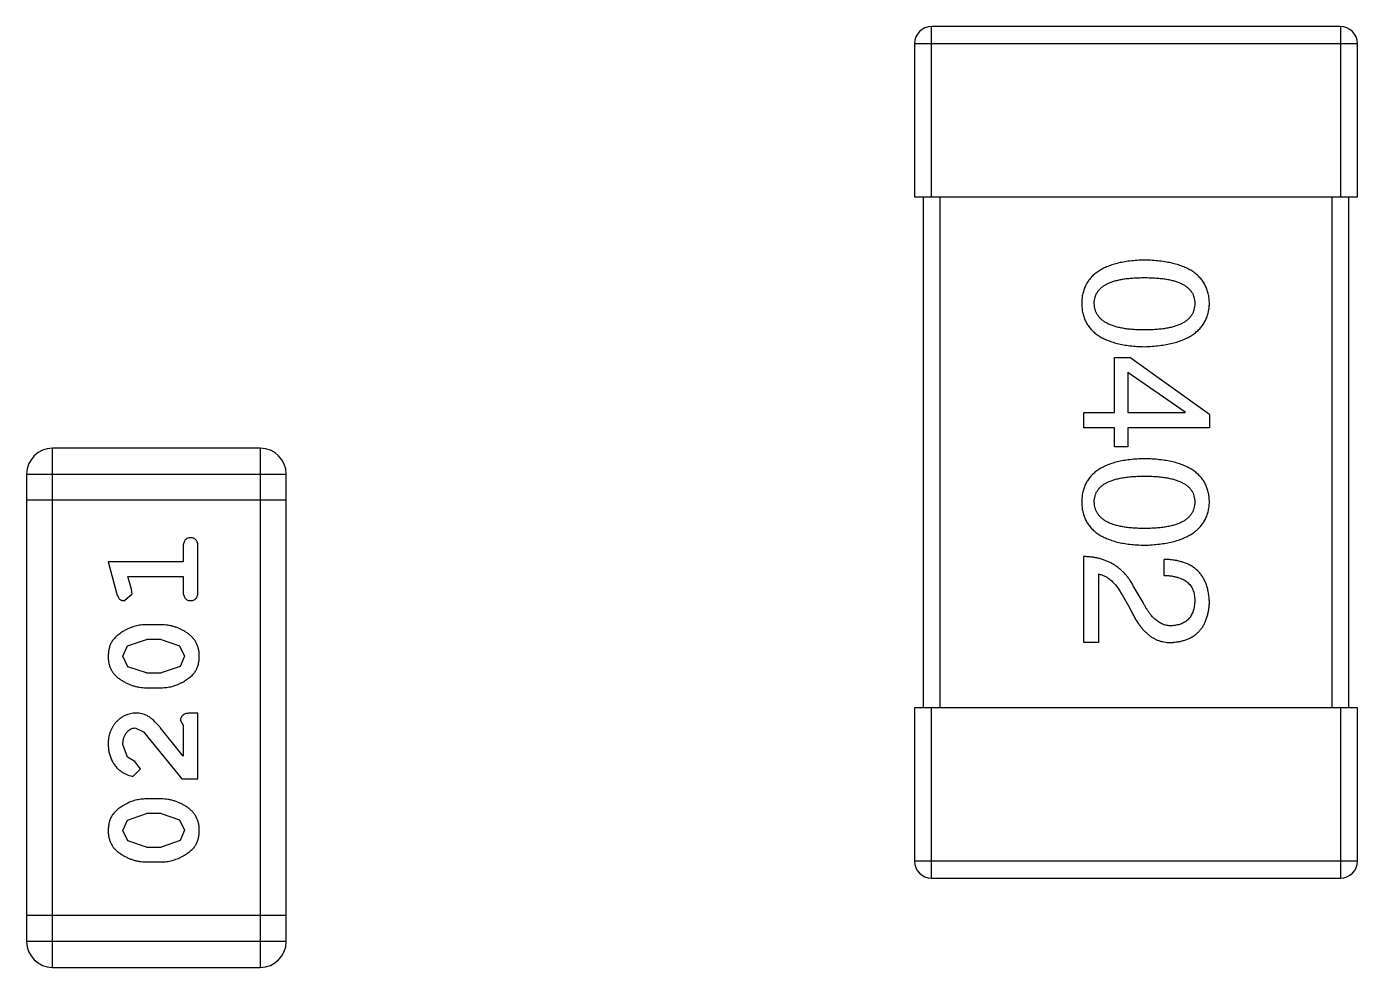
# Model space of a CAD drawing. Header units: inches. Extents: x 4.1 to 94, y -51.8 to -2.2.
# Drawn here: x 67.352 to 68.914, y -25.52 to -24.415 of the extents above; entities that cross this region are included whole.
import ezdxf

# ---------------------------------------------------------------- set-up
doc = ezdxf.new("R2010")
doc.units = ezdxf.units.IN
doc.header["$LTSCALE"] = 1.21
doc.header["$MEASUREMENT"] = 0
doc.layers.get('0').update_dxf_attribs({"linetype": 'CONTINUOUS'})

msp = doc.modelspace()

# ---------------------------------------------------------------- linework, layer by layer
at = {"color": 7, "linetype": 'Continuous'}
for p, q in [((68.4142, -24.6151), (68.4142, -24.4151)), ((68.8942, -24.4151), (68.4142, -24.4151)), ((68.8942, -24.4151), (68.8942, -24.6151)), ((68.3942, -24.4351), (68.3942, -24.6151)), ((68.3942, -24.4351), (68.9142, -24.4351)), ((68.9142, -24.6151), (68.9142, -24.4351)), ((68.3942, -24.6151), (68.9142, -24.6151)), ((68.4042, -24.6151), (68.4042, -25.2151)), ((68.4242, -25.2151), (68.4242, -24.6151)), ((68.8842, -24.6151), (68.8842, -25.2151)), ((68.9042, -25.2151), (68.9042, -24.6151)), ((68.629, -24.8682), (68.629, -24.8035)), ((68.629, -24.8035), (68.647, -24.8035)), ((68.7405, -24.8707), (68.647, -24.8035)), ((68.6446, -24.8207), (68.6446, -24.8682)), ((68.6446, -24.8207), (68.7118, -24.8674)), ((68.5929, -24.8863), (68.5929, -24.8682)), ((68.5929, -24.8682), (68.629, -24.8682)), ((68.6446, -24.8682), (68.7118, -24.8682)), ((68.7118, -24.8682), (68.7118, -24.8674)), ((68.7405, -24.8707), (68.7405, -24.8863)), ((68.629, -24.8863), (68.5929, -24.8863)), ((68.629, -24.9084), (68.629, -24.8863)), ((68.6446, -24.8863), (68.6446, -24.9084)), ((68.7405, -24.8863), (68.6446, -24.8863)), ((67.3821, -25.5198), (67.3821, -24.9102)), ((67.626, -24.9102), (67.3821, -24.9102)), ((67.626, -24.9102), (67.626, -25.5198)), ((68.6446, -24.9084), (68.629, -24.9084)), ((67.3516, -24.9407), (67.3516, -25.4894)), ((67.3516, -24.9407), (67.6564, -24.9407)), ((67.6564, -25.4894), (67.6564, -24.9407)), ((67.6564, -24.9712), (67.3516, -24.9712)), ((67.5355, -25.0263), (67.5355, -25.0436)), ((67.5528, -25.0782), (67.5528, -25.0263)), ((67.4474, -25.0436), (67.4573, -25.0801)), ((67.5355, -25.0436), (67.4474, -25.0436)), ((68.5929, -25.1383), (68.5929, -25.0374)), ((68.6872, -25.0596), (68.6872, -25.0407)), ((67.4747, -25.0759), (67.4705, -25.0609)), ((67.4705, -25.0609), (67.5355, -25.0609)), ((67.5355, -25.0609), (67.5355, -25.0782)), ((68.6102, -25.0579), (68.6102, -25.1383)), ((67.4757, -25.0813), (67.4747, -25.0759)), ((68.6626, -25.0915), (68.6511, -25.0719)), ((67.4665, -25.0892), (67.4757, -25.0813)), ((68.638, -25.0825), (68.647, -25.0981)), ((67.5098, -25.1175), (67.492, -25.1175)), ((67.47, -25.1424), (67.4923, -25.1348)), ((67.5095, -25.1348), (67.4923, -25.1348)), ((67.5095, -25.1348), (67.5313, -25.1421)), ((68.6102, -25.1383), (68.5929, -25.1383)), ((67.4647, -25.1545), (67.47, -25.1424)), ((67.4705, -25.1669), (67.4647, -25.1545)), ((67.5313, -25.1421), (67.5371, -25.1544)), ((67.5371, -25.1544), (67.5318, -25.1665)), ((67.4923, -25.1741), (67.4705, -25.1669)), ((67.5318, -25.1665), (67.5095, -25.1741)), ((67.4923, -25.1741), (67.5095, -25.1741)), ((67.492, -25.1915), (67.5098, -25.1915)), ((68.3942, -25.2151), (68.3942, -25.3951)), ((68.9142, -25.2151), (68.3942, -25.2151)), ((68.4142, -25.4151), (68.4142, -25.2151)), ((68.8942, -25.2151), (68.8942, -25.4151)), ((68.9142, -25.3951), (68.9142, -25.2151)), ((67.5324, -25.23), (67.5355, -25.2355)), ((67.5528, -25.2213), (67.5449, -25.2213)), ((67.5528, -25.2984), (67.5528, -25.2213)), ((67.4792, -25.2386), (67.489, -25.2434)), ((67.489, -25.2434), (67.5339, -25.2984)), ((67.5355, -25.2717), (67.5085, -25.2381)), ((67.5355, -25.2355), (67.5355, -25.2717)), ((67.4701, -25.273), (67.4647, -25.2581)), ((67.4786, -25.278), (67.4701, -25.273)), ((67.4852, -25.2865), (67.4786, -25.278)), ((67.4767, -25.2953), (67.4852, -25.2865)), ((67.5339, -25.2984), (67.5528, -25.2984)), ((67.5098, -25.322), (67.492, -25.322)), ((67.47, -25.3469), (67.4923, -25.3393)), ((67.5095, -25.3393), (67.4923, -25.3393)), ((67.5095, -25.3393), (67.5313, -25.3466)), ((67.4647, -25.359), (67.47, -25.3469)), ((67.4705, -25.3714), (67.4647, -25.359)), ((67.5313, -25.3466), (67.5371, -25.3589)), ((67.5371, -25.3589), (67.5318, -25.371)), ((67.4923, -25.3787), (67.4705, -25.3714)), ((67.5318, -25.371), (67.5095, -25.3787)), ((67.4923, -25.3787), (67.5095, -25.3787)), ((67.492, -25.396), (67.5098, -25.396)), ((68.9142, -25.3951), (68.3942, -25.3951)), ((68.4142, -25.4151), (68.8942, -25.4151)), ((67.6564, -25.4589), (67.3516, -25.4589)), ((67.6564, -25.4894), (67.3516, -25.4894)), ((67.3821, -25.5198), (67.626, -25.5198))]:
    msp.add_line(p, q, dxfattribs=at)
for centre, radius, start, end in [((68.4142, -24.4351), 0.02, 90, 180), ((68.8942, -24.4351), 0.02, 0, 90), ((67.3821, -24.9407), 0.0305, 90, 180), ((67.626, -24.9407), 0.0305, 0, 90), ((68.4142, -25.3951), 0.02, 180, 270), ((68.8942, -25.3951), 0.02, 270, 0), ((67.3821, -25.4894), 0.0305, 180, 270), ((67.626, -25.4894), 0.0305, 270, 0)]:
    msp.add_arc(centre, radius, start, end, dxfattribs=at)
for points, knots in [([(68.6643, -24.6893), (68.6613, -24.6894), (68.6556, -24.6896), (68.6473, -24.6904), (68.6396, -24.6915), (68.6324, -24.693), (68.6258, -24.6949), (68.6198, -24.6971), (68.6143, -24.6997), (68.6094, -24.7028), (68.605, -24.7061), (68.6012, -24.7099), (68.5979, -24.714), (68.5953, -24.7185), (68.5932, -24.7234), (68.5917, -24.7287), (68.5907, -24.7343), (68.5906, -24.7382), (68.5905, -24.7402)], [0, 0, 0, 0, 0.087693, 0.170223, 0.247496, 0.319826, 0.387768, 0.451403, 0.511459, 0.568358, 0.622671, 0.675251, 0.726739, 0.778422, 0.830759, 0.884394, 0.940865, 1, 1, 1, 1]), ([(68.7405, -24.7402), (68.7404, -24.7382), (68.7402, -24.7343), (68.7393, -24.7287), (68.7376, -24.7234), (68.7355, -24.7185), (68.7328, -24.714), (68.7294, -24.7099), (68.7255, -24.7061), (68.721, -24.7027), (68.7159, -24.6997), (68.7102, -24.6971), (68.704, -24.6949), (68.6972, -24.693), (68.6898, -24.6915), (68.6818, -24.6904), (68.6732, -24.6896), (68.6673, -24.6894), (68.6643, -24.6893)], [0, 0, 0, 0, 0.057911, 0.113262, 0.165956, 0.217443, 0.268511, 0.319665, 0.372, 0.426129, 0.483365, 0.543779, 0.607756, 0.676562, 0.749704, 0.827713, 0.911177, 1, 1, 1, 1]), ([(68.6052, -24.7402), (68.6053, -24.7389), (68.6054, -24.7365), (68.6061, -24.7331), (68.6072, -24.7298), (68.6089, -24.7268), (68.611, -24.7241), (68.6135, -24.7216), (68.6166, -24.7193), (68.6201, -24.7173), (68.624, -24.7155), (68.6284, -24.714), (68.6333, -24.7127), (68.6386, -24.7116), (68.6443, -24.7108), (68.6506, -24.7103), (68.6573, -24.7099), (68.6619, -24.7099), (68.6643, -24.7098)], [0, 0, 0, 0, 0.049766, 0.097012, 0.143225, 0.188786, 0.235079, 0.282962, 0.333687, 0.387747, 0.445963, 0.508657, 0.576545, 0.649868, 0.72822, 0.812712, 0.903543, 1, 1, 1, 1]), ([(68.6643, -24.7098), (68.6666, -24.7099), (68.6712, -24.7099), (68.6779, -24.7103), (68.6842, -24.7108), (68.69, -24.7116), (68.6953, -24.7128), (68.7001, -24.714), (68.7045, -24.7155), (68.7085, -24.7173), (68.7119, -24.7193), (68.715, -24.7216), (68.7175, -24.7241), (68.7197, -24.7268), (68.7213, -24.7298), (68.7224, -24.7331), (68.7231, -24.7365), (68.7232, -24.7389), (68.7233, -24.7402)], [0, 0, 0, 0, 0.096452, 0.187278, 0.271765, 0.350519, 0.423437, 0.491321, 0.554011, 0.612224, 0.666281, 0.717003, 0.764884, 0.811423, 0.856783, 0.902993, 0.950236, 1, 1, 1, 1]), ([(68.5905, -24.7402), (68.5906, -24.7422), (68.5907, -24.746), (68.5917, -24.7517), (68.5932, -24.7569), (68.5953, -24.7618), (68.5979, -24.7663), (68.6012, -24.7705), (68.605, -24.7742), (68.6093, -24.7776), (68.6143, -24.7806), (68.6198, -24.7832), (68.6258, -24.7854), (68.6324, -24.7873), (68.6396, -24.7888), (68.6473, -24.7899), (68.6556, -24.7907), (68.6613, -24.7909), (68.6643, -24.791)], [0, 0, 0, 0, 0.059134, 0.115603, 0.169236, 0.221572, 0.273254, 0.32474, 0.377319, 0.431815, 0.488555, 0.548609, 0.612242, 0.680182, 0.75251, 0.829782, 0.91231, 1, 1, 1, 1]), ([(68.6643, -24.7713), (68.6619, -24.7713), (68.6573, -24.7712), (68.6507, -24.7709), (68.6446, -24.7703), (68.6389, -24.7694), (68.6336, -24.7684), (68.6288, -24.767), (68.6244, -24.7655), (68.6204, -24.7636), (68.617, -24.7616), (68.6139, -24.7592), (68.6113, -24.7567), (68.6092, -24.7538), (68.6075, -24.7508), (68.6062, -24.7475), (68.6055, -24.7439), (68.6053, -24.7414), (68.6052, -24.7402)], [0, 0, 0, 0, 0.094834, 0.184067, 0.267029, 0.344713, 0.417334, 0.484367, 0.546941, 0.604717, 0.65953, 0.710539, 0.759381, 0.806382, 0.853027, 0.900623, 0.949121, 1, 1, 1, 1]), ([(68.6643, -24.791), (68.6673, -24.7909), (68.6731, -24.7906), (68.6816, -24.7897), (68.6895, -24.7885), (68.6969, -24.787), (68.7036, -24.7851), (68.7099, -24.7828), (68.7155, -24.7802), (68.7206, -24.7772), (68.7251, -24.7738), (68.7291, -24.7701), (68.7324, -24.766), (68.7352, -24.7615), (68.7374, -24.7567), (68.7391, -24.7515), (68.7401, -24.746), (68.7404, -24.7421), (68.7405, -24.7402)], [0, 0, 0, 0, 0.088475, 0.171606, 0.249595, 0.322626, 0.391327, 0.455765, 0.516374, 0.573675, 0.628522, 0.681161, 0.732559, 0.783563, 0.83504, 0.887639, 0.942585, 1, 1, 1, 1]), ([(68.7233, -24.7402), (68.7232, -24.7414), (68.7231, -24.7439), (68.7224, -24.7474), (68.7213, -24.7508), (68.7197, -24.7539), (68.7175, -24.7567), (68.715, -24.7593), (68.7119, -24.7615), (68.7085, -24.7637), (68.7045, -24.7655), (68.7001, -24.767), (68.6953, -24.7684), (68.69, -24.7695), (68.6842, -24.7703), (68.6779, -24.7709), (68.6712, -24.7712), (68.6666, -24.7713), (68.6643, -24.7713)], [0, 0, 0, 0, 0.050604, 0.098688, 0.145699, 0.191791, 0.238625, 0.286717, 0.337546, 0.391814, 0.449755, 0.512106, 0.579685, 0.652048, 0.730262, 0.814146, 0.904281, 1, 1, 1, 1]), ([(68.6643, -24.9225), (68.6613, -24.9226), (68.6556, -24.9228), (68.6473, -24.9236), (68.6396, -24.9247), (68.6324, -24.9262), (68.6258, -24.928), (68.6198, -24.9303), (68.6143, -24.9329), (68.6094, -24.9359), (68.605, -24.9392), (68.6012, -24.943), (68.5979, -24.9472), (68.5953, -24.9517), (68.5932, -24.9566), (68.5917, -24.9618), (68.5907, -24.9674), (68.5906, -24.9713), (68.5905, -24.9733)], [0, 0, 0, 0, 0.087693, 0.170223, 0.247496, 0.319826, 0.387768, 0.451403, 0.511459, 0.568358, 0.622671, 0.675251, 0.726739, 0.778422, 0.830759, 0.884394, 0.940865, 1, 1, 1, 1]), ([(68.7405, -24.9733), (68.7404, -24.9713), (68.7402, -24.9674), (68.7393, -24.9618), (68.7376, -24.9566), (68.7355, -24.9517), (68.7328, -24.9471), (68.7294, -24.943), (68.7255, -24.9392), (68.721, -24.9359), (68.7159, -24.9329), (68.7102, -24.9303), (68.704, -24.928), (68.6972, -24.9262), (68.6898, -24.9247), (68.6818, -24.9236), (68.6732, -24.9228), (68.6673, -24.9226), (68.6643, -24.9225)], [0, 0, 0, 0, 0.057911, 0.113262, 0.165956, 0.217443, 0.268511, 0.319665, 0.372, 0.426129, 0.483365, 0.543779, 0.607756, 0.676562, 0.749704, 0.827713, 0.911177, 1, 1, 1, 1]), ([(68.6052, -24.9733), (68.6053, -24.9721), (68.6054, -24.9697), (68.6061, -24.9662), (68.6072, -24.963), (68.6089, -24.96), (68.611, -24.9572), (68.6135, -24.9547), (68.6166, -24.9525), (68.6201, -24.9505), (68.624, -24.9487), (68.6284, -24.9471), (68.6333, -24.9459), (68.6386, -24.9448), (68.6443, -24.944), (68.6506, -24.9434), (68.6573, -24.9431), (68.6619, -24.943), (68.6643, -24.943)], [0, 0, 0, 0, 0.049766, 0.097012, 0.143225, 0.188786, 0.235079, 0.282962, 0.333687, 0.387747, 0.445963, 0.508657, 0.576545, 0.649868, 0.72822, 0.812712, 0.903543, 1, 1, 1, 1]), ([(68.6643, -24.943), (68.6666, -24.943), (68.6712, -24.9431), (68.6779, -24.9434), (68.6842, -24.944), (68.69, -24.9448), (68.6953, -24.9459), (68.7001, -24.9471), (68.7045, -24.9487), (68.7085, -24.9505), (68.7119, -24.9525), (68.715, -24.9547), (68.7175, -24.9572), (68.7197, -24.96), (68.7213, -24.963), (68.7224, -24.9662), (68.7231, -24.9697), (68.7232, -24.9721), (68.7233, -24.9733)], [0, 0, 0, 0, 0.096452, 0.187278, 0.271765, 0.350519, 0.423437, 0.491321, 0.554011, 0.612224, 0.666281, 0.717003, 0.764884, 0.811423, 0.856783, 0.902993, 0.950236, 1, 1, 1, 1]), ([(68.5905, -24.9733), (68.5906, -24.9753), (68.5907, -24.9792), (68.5917, -24.9848), (68.5932, -24.9901), (68.5953, -24.995), (68.5979, -24.9995), (68.6012, -25.0036), (68.605, -25.0074), (68.6093, -25.0108), (68.6143, -25.0137), (68.6198, -25.0163), (68.6258, -25.0186), (68.6324, -25.0205), (68.6396, -25.022), (68.6473, -25.0231), (68.6556, -25.0238), (68.6613, -25.024), (68.6643, -25.0241)], [0, 0, 0, 0, 0.059134, 0.115603, 0.169236, 0.221572, 0.273254, 0.32474, 0.377319, 0.431815, 0.488555, 0.548609, 0.612242, 0.680182, 0.75251, 0.829782, 0.91231, 1, 1, 1, 1]), ([(68.6643, -25.0045), (68.6619, -25.0044), (68.6573, -25.0044), (68.6507, -25.004), (68.6446, -25.0034), (68.6389, -25.0026), (68.6336, -25.0015), (68.6288, -25.0002), (68.6244, -24.9986), (68.6204, -24.9968), (68.617, -24.9947), (68.6139, -24.9924), (68.6113, -24.9898), (68.6092, -24.987), (68.6075, -24.9839), (68.6062, -24.9806), (68.6055, -24.977), (68.6053, -24.9746), (68.6052, -24.9733)], [0, 0, 0, 0, 0.094834, 0.184067, 0.267029, 0.344713, 0.417334, 0.484367, 0.546941, 0.604717, 0.65953, 0.710539, 0.759381, 0.806382, 0.853027, 0.900623, 0.949121, 1, 1, 1, 1]), ([(68.7233, -24.9733), (68.7232, -24.9746), (68.7231, -24.977), (68.7224, -24.9806), (68.7213, -24.9839), (68.7197, -24.987), (68.7175, -24.9898), (68.715, -24.9924), (68.7119, -24.9947), (68.7085, -24.9968), (68.7045, -24.9986), (68.7001, -25.0002), (68.6953, -25.0015), (68.69, -25.0026), (68.6842, -25.0034), (68.6779, -25.004), (68.6712, -25.0044), (68.6666, -25.0044), (68.6643, -25.0045)], [0, 0, 0, 0, 0.050604, 0.098688, 0.145699, 0.191791, 0.238625, 0.286717, 0.337546, 0.391814, 0.449755, 0.512106, 0.579685, 0.652048, 0.730262, 0.814146, 0.904281, 1, 1, 1, 1]), ([(68.6643, -25.0241), (68.6673, -25.024), (68.6731, -25.0237), (68.6816, -25.0229), (68.6895, -25.0217), (68.6969, -25.0202), (68.7036, -25.0183), (68.7099, -25.016), (68.7155, -25.0133), (68.7206, -25.0103), (68.7251, -25.007), (68.7291, -25.0032), (68.7324, -24.9991), (68.7352, -24.9947), (68.7374, -24.9898), (68.7391, -24.9847), (68.7401, -24.9791), (68.7404, -24.9753), (68.7405, -24.9733)], [0, 0, 0, 0, 0.088475, 0.171606, 0.249595, 0.322626, 0.391327, 0.455765, 0.516374, 0.573675, 0.628522, 0.681161, 0.732559, 0.783563, 0.83504, 0.887639, 0.942585, 1, 1, 1, 1]), ([(67.5442, -25.0153), (67.5435, -25.0153), (67.5424, -25.0154), (67.5407, -25.0159), (67.5392, -25.0167), (67.5379, -25.0179), (67.5368, -25.0194), (67.536, -25.0214), (67.5356, -25.0237), (67.5355, -25.0254), (67.5355, -25.0263)], [0, 0, 0, 0, 0.11517, 0.223509, 0.328254, 0.438012, 0.553651, 0.682263, 0.830856, 1, 1, 1, 1]), ([(67.5528, -25.0263), (67.5528, -25.0254), (67.5528, -25.0237), (67.5523, -25.0214), (67.5516, -25.0194), (67.5505, -25.0179), (67.5492, -25.0167), (67.5476, -25.0159), (67.546, -25.0154), (67.5448, -25.0153), (67.5442, -25.0153)], [0, 0, 0, 0, 0.169012, 0.317488, 0.445429, 0.560977, 0.67065, 0.776666, 0.88492, 1, 1, 1, 1]), ([(68.6511, -25.0719), (68.6504, -25.0705), (68.6489, -25.0678), (68.6463, -25.064), (68.6437, -25.0604), (68.6408, -25.0571), (68.6378, -25.054), (68.6345, -25.0513), (68.6312, -25.0487), (68.6276, -25.0464), (68.6239, -25.0444), (68.62, -25.0426), (68.6159, -25.0411), (68.6116, -25.0398), (68.6072, -25.0388), (68.6026, -25.0381), (68.5978, -25.0376), (68.5946, -25.0375), (68.5929, -25.0374)], [0, 0, 0, 0, 0.065828, 0.130094, 0.192451, 0.254037, 0.313974, 0.373757, 0.433048, 0.492243, 0.551902, 0.611758, 0.672678, 0.734814, 0.798569, 0.863693, 0.930488, 1, 1, 1, 1]), ([(68.7405, -25.0915), (68.7404, -25.0895), (68.7402, -25.0856), (68.7394, -25.0799), (68.7382, -25.0746), (68.7366, -25.0696), (68.7347, -25.0651), (68.7323, -25.0609), (68.7296, -25.0571), (68.7264, -25.0538), (68.7228, -25.0508), (68.7189, -25.0481), (68.7146, -25.0459), (68.7098, -25.0441), (68.7047, -25.0427), (68.6992, -25.0416), (68.6933, -25.0409), (68.6893, -25.0408), (68.6872, -25.0407)], [0, 0, 0, 0, 0.07282, 0.141057, 0.2062, 0.267672, 0.326735, 0.383519, 0.439188, 0.494454, 0.549628, 0.605958, 0.66397, 0.72402, 0.787502, 0.854127, 0.925065, 1, 1, 1, 1]), ([(68.6102, -25.0579), (68.6115, -25.0582), (68.6141, -25.0587), (68.6178, -25.0603), (68.6215, -25.0625), (68.625, -25.0653), (68.6285, -25.0687), (68.6318, -25.0727), (68.635, -25.0774), (68.637, -25.0808), (68.638, -25.0825)], [0, 0, 0, 0, 0.103034, 0.208166, 0.318255, 0.434664, 0.559728, 0.695394, 0.841708, 1, 1, 1, 1]), ([(68.6872, -25.0596), (68.6887, -25.0596), (68.6915, -25.0597), (68.6956, -25.0602), (68.6994, -25.0608), (68.7029, -25.0617), (68.7062, -25.0628), (68.7092, -25.064), (68.7119, -25.0655), (68.7143, -25.0673), (68.7164, -25.0693), (68.7183, -25.0714), (68.7198, -25.0739), (68.7211, -25.0765), (68.7221, -25.0793), (68.7227, -25.0824), (68.7232, -25.0857), (68.7232, -25.0879), (68.7233, -25.0891)], [0, 0, 0, 0, 0.082594, 0.15978, 0.232961, 0.301462, 0.365595, 0.426678, 0.484662, 0.540809, 0.595146, 0.648401, 0.702272, 0.757102, 0.813447, 0.872233, 0.934055, 1, 1, 1, 1]), ([(67.5355, -25.0782), (67.5355, -25.0791), (67.5356, -25.0808), (67.536, -25.0831), (67.5368, -25.085), (67.5379, -25.0866), (67.5392, -25.0878), (67.5407, -25.0886), (67.5424, -25.0891), (67.5435, -25.0892), (67.5442, -25.0892)], [0, 0, 0, 0, 0.169102, 0.317658, 0.446239, 0.563118, 0.671828, 0.776546, 0.884858, 1, 1, 1, 1]), ([(67.5442, -25.0892), (67.5448, -25.0892), (67.546, -25.0891), (67.5476, -25.0886), (67.5491, -25.0878), (67.5505, -25.0866), (67.5516, -25.085), (67.5523, -25.0831), (67.5528, -25.0808), (67.5528, -25.0791), (67.5528, -25.0782)], [0, 0, 0, 0, 0.115051, 0.223278, 0.329269, 0.437893, 0.554681, 0.682591, 0.83103, 1, 1, 1, 1]), ([(67.4573, -25.0801), (67.4575, -25.081), (67.458, -25.0826), (67.4589, -25.0846), (67.4598, -25.0863), (67.4608, -25.0875), (67.462, -25.0883), (67.4633, -25.0888), (67.4648, -25.0892), (67.4659, -25.0892), (67.4665, -25.0892)], [0, 0, 0, 0, 0.187321, 0.344927, 0.475328, 0.579604, 0.674244, 0.773631, 0.882025, 1, 1, 1, 1]), ([(68.697, -25.1186), (68.6962, -25.1186), (68.6946, -25.1187), (68.6922, -25.1186), (68.6898, -25.1182), (68.6875, -25.1176), (68.6852, -25.1167), (68.6829, -25.1156), (68.6807, -25.1142), (68.6786, -25.1126), (68.6764, -25.1108), (68.6743, -25.1088), (68.6723, -25.1065), (68.6702, -25.104), (68.6683, -25.1012), (68.6663, -25.0982), (68.6644, -25.095), (68.6632, -25.0927), (68.6626, -25.0915)], [0, 0, 0, 0, 0.052237, 0.103888, 0.155485, 0.207395, 0.259864, 0.31356, 0.369176, 0.4266, 0.486836, 0.550048, 0.61567, 0.685271, 0.75824, 0.834614, 0.915635, 1, 1, 1, 1]), ([(68.6962, -25.1383), (68.6979, -25.1381), (68.7012, -25.1378), (68.706, -25.1371), (68.7105, -25.1359), (68.7146, -25.1345), (68.7185, -25.1327), (68.7221, -25.1306), (68.7253, -25.1282), (68.7282, -25.1254), (68.7309, -25.1223), (68.7332, -25.1189), (68.7352, -25.1151), (68.7369, -25.111), (68.7382, -25.1066), (68.7394, -25.1019), (68.7401, -25.0968), (68.7404, -25.0933), (68.7405, -25.0915)], [0, 0, 0, 0, 0.070688, 0.137741, 0.201612, 0.262778, 0.321223, 0.378455, 0.434411, 0.490146, 0.546362, 0.603392, 0.662208, 0.723401, 0.787372, 0.85442, 0.925153, 1, 1, 1, 1]), ([(68.7233, -25.0891), (68.7232, -25.0902), (68.7231, -25.0924), (68.7228, -25.0956), (68.7221, -25.0986), (68.7214, -25.1013), (68.7204, -25.1039), (68.7193, -25.1063), (68.7179, -25.1084), (68.7164, -25.1104), (68.7146, -25.1121), (68.7127, -25.1137), (68.7105, -25.115), (68.7082, -25.1162), (68.7057, -25.1171), (68.703, -25.1178), (68.7001, -25.1183), (68.6981, -25.1185), (68.697, -25.1186)], [0, 0, 0, 0, 0.076112, 0.148436, 0.216883, 0.281466, 0.34298, 0.402356, 0.459881, 0.51546, 0.571111, 0.62658, 0.683162, 0.741007, 0.801404, 0.863825, 0.930544, 1, 1, 1, 1]), ([(68.647, -25.0981), (68.6478, -25.0998), (68.6493, -25.1031), (68.6519, -25.1078), (68.6544, -25.1122), (68.6571, -25.1162), (68.6599, -25.12), (68.6627, -25.1233), (68.6657, -25.1264), (68.6687, -25.129), (68.6718, -25.1314), (68.675, -25.1334), (68.6784, -25.1351), (68.6817, -25.1364), (68.6852, -25.1374), (68.6888, -25.138), (68.6925, -25.1384), (68.695, -25.1383), (68.6962, -25.1383)], [0, 0, 0, 0, 0.082731, 0.161257, 0.236138, 0.307554, 0.375712, 0.440848, 0.502916, 0.562567, 0.619798, 0.675716, 0.73039, 0.78386, 0.837315, 0.890547, 0.944917, 1, 1, 1, 1]), ([(67.492, -25.1175), (67.491, -25.1175), (67.4888, -25.1176), (67.4856, -25.1179), (67.4825, -25.1184), (67.4794, -25.1191), (67.4763, -25.12), (67.4733, -25.1211), (67.4703, -25.1224), (67.4675, -25.1239), (67.4647, -25.1255), (67.4622, -25.1271), (67.4599, -25.1288), (67.4578, -25.1305), (67.4559, -25.1322), (67.4543, -25.1339), (67.4528, -25.1356), (67.4513, -25.138), (67.4497, -25.1411), (67.4484, -25.1453), (67.4476, -25.1499), (67.4475, -25.153), (67.4474, -25.1547)], [0, 0, 0, 0, 0.049855, 0.099516, 0.148482, 0.19758, 0.246804, 0.296268, 0.346517, 0.397047, 0.446826, 0.49336, 0.537801, 0.579207, 0.617974, 0.654833, 0.689171, 0.722088, 0.786392, 0.853518, 0.924186, 1, 1, 1, 1]), ([(67.5544, -25.1544), (67.5543, -25.153), (67.5543, -25.1501), (67.5536, -25.1461), (67.5524, -25.1422), (67.5508, -25.1386), (67.5488, -25.1353), (67.5463, -25.1323), (67.5434, -25.1295), (67.54, -25.127), (67.5364, -25.1248), (67.5327, -25.1229), (67.529, -25.1212), (67.5252, -25.1198), (67.5214, -25.1188), (67.5176, -25.118), (67.5137, -25.1176), (67.5111, -25.1175), (67.5098, -25.1175)], [0, 0, 0, 0, 0.067217, 0.131051, 0.19272, 0.252824, 0.312745, 0.373449, 0.436041, 0.501494, 0.567761, 0.632087, 0.695096, 0.757109, 0.817993, 0.878657, 0.939311, 1, 1, 1, 1]), ([(67.4474, -25.1547), (67.4474, -25.1561), (67.4475, -25.1589), (67.4482, -25.163), (67.4494, -25.1668), (67.4509, -25.1704), (67.453, -25.1737), (67.4555, -25.1767), (67.4585, -25.1795), (67.4619, -25.182), (67.4655, -25.1842), (67.4691, -25.1861), (67.4728, -25.1878), (67.4766, -25.1891), (67.4804, -25.1902), (67.4843, -25.1909), (67.4881, -25.1914), (67.4907, -25.1914), (67.492, -25.1915)], [0, 0, 0, 0, 0.06692, 0.130834, 0.19258, 0.252759, 0.312631, 0.373411, 0.436359, 0.501894, 0.568244, 0.632472, 0.69556, 0.757163, 0.818592, 0.878885, 0.939235, 1, 1, 1, 1]), ([(67.5098, -25.1915), (67.5108, -25.1914), (67.513, -25.1914), (67.5161, -25.1911), (67.5193, -25.1906), (67.5224, -25.1899), (67.5254, -25.189), (67.5284, -25.1879), (67.5314, -25.1866), (67.5343, -25.1852), (67.537, -25.1836), (67.5395, -25.182), (67.5418, -25.1803), (67.544, -25.1787), (67.5458, -25.177), (67.5475, -25.1753), (67.5489, -25.1735), (67.5505, -25.1712), (67.5521, -25.168), (67.5534, -25.1638), (67.5542, -25.1592), (67.5543, -25.156), (67.5544, -25.1544)], [0, 0, 0, 0, 0.049886, 0.09882, 0.148132, 0.19689, 0.246038, 0.295176, 0.345305, 0.395692, 0.445312, 0.491875, 0.535813, 0.577009, 0.616081, 0.652689, 0.687585, 0.720206, 0.785062, 0.85223, 0.923759, 1, 1, 1, 1]), ([(67.4802, -25.2213), (67.4791, -25.2214), (67.4769, -25.2214), (67.4736, -25.2219), (67.4705, -25.2227), (67.4675, -25.2239), (67.4647, -25.2253), (67.462, -25.2271), (67.4594, -25.2292), (67.4569, -25.2316), (67.4547, -25.2343), (67.4527, -25.2371), (67.4511, -25.2402), (67.4497, -25.2434), (67.4487, -25.2468), (67.4479, -25.2504), (67.4475, -25.2541), (67.4474, -25.2567), (67.4474, -25.258)], [0, 0, 0, 0, 0.060981, 0.120256, 0.178148, 0.236115, 0.293993, 0.352864, 0.413358, 0.476056, 0.539296, 0.602396, 0.665116, 0.728325, 0.792919, 0.859317, 0.928302, 1, 1, 1, 1]), ([(67.5085, -25.2381), (67.5077, -25.2372), (67.5062, -25.2355), (67.504, -25.2332), (67.5019, -25.2311), (67.4999, -25.2292), (67.498, -25.2276), (67.4963, -25.2262), (67.4946, -25.2251), (67.4926, -25.224), (67.49, -25.2229), (67.4868, -25.222), (67.4835, -25.2214), (67.4813, -25.2214), (67.4802, -25.2213)], [0, 0, 0, 0, 0.103002, 0.197728, 0.285279, 0.365235, 0.437224, 0.502446, 0.560545, 0.611446, 0.707576, 0.80349, 0.900532, 1, 1, 1, 1]), ([(67.5449, -25.2213), (67.5439, -25.2214), (67.5419, -25.2214), (67.5392, -25.2218), (67.5369, -25.2225), (67.5352, -25.2236), (67.5339, -25.2249), (67.533, -25.2264), (67.5324, -25.2281), (67.5324, -25.2294), (67.5324, -25.23)], [0, 0, 0, 0, 0.1844, 0.34094, 0.473574, 0.586824, 0.690029, 0.789175, 0.890445, 1, 1, 1, 1]), ([(67.4647, -25.2581), (67.4648, -25.2567), (67.4648, -25.254), (67.4657, -25.2502), (67.4671, -25.2468), (67.469, -25.244), (67.4713, -25.2416), (67.4737, -25.2399), (67.4764, -25.2389), (67.4783, -25.2387), (67.4792, -25.2386)], [0, 0, 0, 0, 0.156344, 0.299348, 0.4327, 0.561, 0.682299, 0.791883, 0.89611, 1, 1, 1, 1]), ([(67.4474, -25.258), (67.4475, -25.2597), (67.4476, -25.2631), (67.4484, -25.268), (67.4499, -25.2728), (67.4519, -25.2772), (67.4543, -25.2814), (67.4572, -25.285), (67.4604, -25.2882), (67.464, -25.2907), (67.4675, -25.2927), (67.4709, -25.2941), (67.4739, -25.2951), (67.4758, -25.2952), (67.4767, -25.2953)], [0, 0, 0, 0, 0.098286, 0.193983, 0.289056, 0.384352, 0.477435, 0.566197, 0.652355, 0.737986, 0.818188, 0.887401, 0.94802, 1, 1, 1, 1]), ([(67.492, -25.322), (67.491, -25.322), (67.4888, -25.3221), (67.4856, -25.3224), (67.4825, -25.3229), (67.4794, -25.3236), (67.4763, -25.3245), (67.4733, -25.3256), (67.4703, -25.3269), (67.4675, -25.3284), (67.4647, -25.33), (67.4622, -25.3316), (67.4599, -25.3333), (67.4578, -25.335), (67.4559, -25.3367), (67.4543, -25.3384), (67.4528, -25.3401), (67.4513, -25.3425), (67.4497, -25.3457), (67.4484, -25.3498), (67.4476, -25.3544), (67.4475, -25.3575), (67.4474, -25.3592)], [0, 0, 0, 0, 0.049855, 0.099516, 0.148482, 0.19758, 0.246804, 0.296268, 0.346517, 0.397047, 0.446826, 0.49336, 0.537801, 0.579207, 0.617974, 0.654833, 0.689171, 0.722088, 0.786392, 0.853518, 0.924186, 1, 1, 1, 1]), ([(67.5544, -25.3589), (67.5543, -25.3575), (67.5543, -25.3547), (67.5536, -25.3506), (67.5524, -25.3467), (67.5508, -25.3432), (67.5488, -25.3398), (67.5463, -25.3368), (67.5434, -25.334), (67.54, -25.3315), (67.5364, -25.3293), (67.5327, -25.3274), (67.529, -25.3257), (67.5252, -25.3244), (67.5214, -25.3233), (67.5176, -25.3226), (67.5137, -25.3221), (67.5111, -25.3221), (67.5098, -25.322)], [0, 0, 0, 0, 0.067217, 0.131051, 0.19272, 0.252824, 0.312745, 0.373449, 0.436041, 0.501494, 0.567761, 0.632087, 0.695096, 0.757109, 0.817993, 0.878657, 0.939311, 1, 1, 1, 1]), ([(67.4474, -25.3592), (67.4474, -25.3606), (67.4475, -25.3634), (67.4482, -25.3675), (67.4494, -25.3713), (67.4509, -25.3749), (67.453, -25.3782), (67.4555, -25.3813), (67.4585, -25.384), (67.4619, -25.3865), (67.4655, -25.3887), (67.4691, -25.3906), (67.4728, -25.3923), (67.4766, -25.3936), (67.4804, -25.3947), (67.4843, -25.3954), (67.4881, -25.3959), (67.4907, -25.3959), (67.492, -25.396)], [0, 0, 0, 0, 0.06692, 0.130834, 0.19258, 0.252759, 0.312631, 0.373411, 0.436359, 0.501894, 0.568244, 0.632472, 0.69556, 0.757163, 0.818592, 0.878885, 0.939235, 1, 1, 1, 1]), ([(67.5098, -25.396), (67.5108, -25.3959), (67.513, -25.3959), (67.5161, -25.3956), (67.5193, -25.3951), (67.5224, -25.3944), (67.5254, -25.3935), (67.5284, -25.3924), (67.5314, -25.3912), (67.5343, -25.3897), (67.537, -25.3881), (67.5395, -25.3865), (67.5418, -25.3848), (67.544, -25.3832), (67.5458, -25.3815), (67.5475, -25.3798), (67.5489, -25.3781), (67.5505, -25.3757), (67.5521, -25.3725), (67.5534, -25.3683), (67.5542, -25.3637), (67.5543, -25.3606), (67.5544, -25.3589)], [0, 0, 0, 0, 0.049886, 0.09882, 0.148132, 0.19689, 0.246038, 0.295176, 0.345305, 0.395692, 0.445312, 0.491875, 0.535813, 0.577009, 0.616081, 0.652689, 0.687585, 0.720206, 0.785062, 0.85223, 0.923759, 1, 1, 1, 1])]:
    msp.add_open_spline(points, degree=3, knots=knots, dxfattribs=at)

doc.saveas('drawing.dxf')
